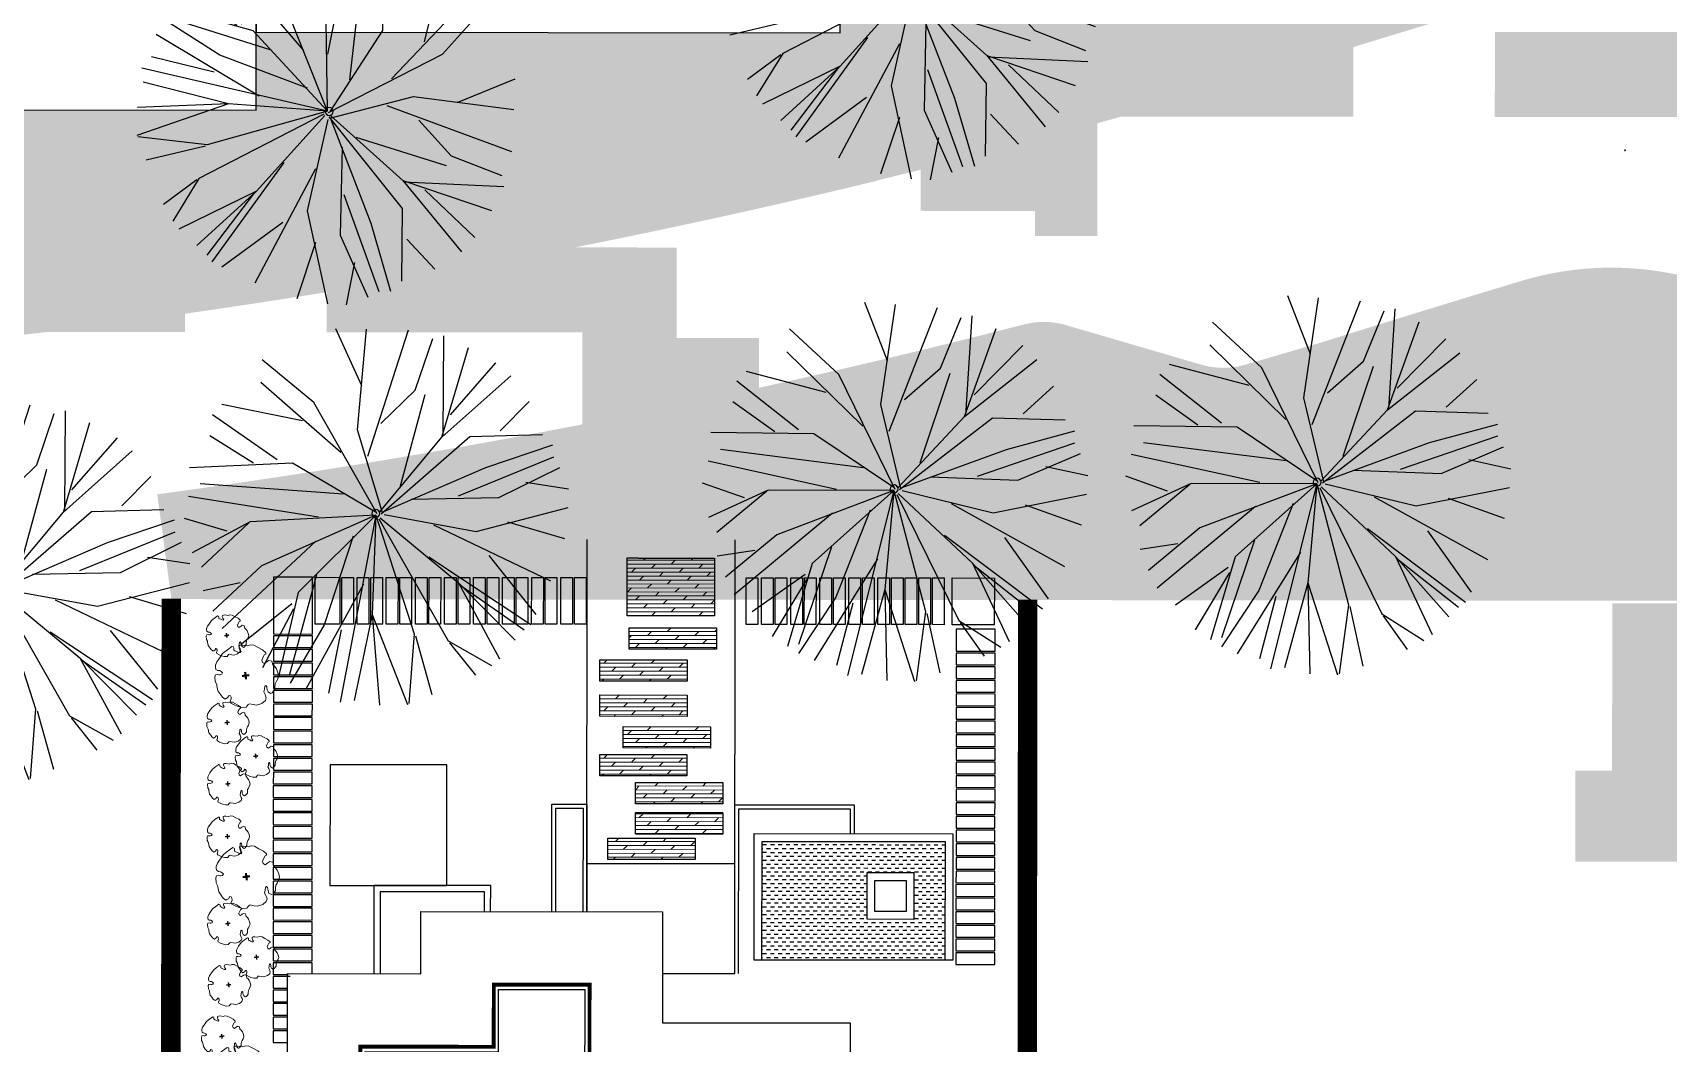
# Model space of a CAD drawing. Header units: millimetres. Extents: x -1030105 to 906887, y -616134 to 1220667.
# Drawn here: x -784214 to -742200, y -441791 to -415820 of the extents above; entities that cross this region are included whole.
import ezdxf

# ---------------------------------------------------------------- set-up
doc = ezdxf.new("R2010")
doc.units = ezdxf.units.MM
doc.header["$MEASUREMENT"] = 0
doc.linetypes.add('240930  KHU B- TMB gời inno$0$HIDDEN_FEATURES', pattern=[0.16, 0.12, -0.04])
doc.linetypes.add('HIDDEN', pattern=[9.524999999999999, 6.35, -3.175])
doc.layers.add('+ toa do mong', color=7, linetype='Continuous', true_color=0xfa1a05)
for name, color, linetype, lineweight in [('240930  KHU B- TMB gời inno$0$A-WALL', 1, 'Continuous', 30), ('240930  KHU B- TMB gời inno$0$GFA', 6, 'Continuous', 0), ('GFA', 6, 'Continuous', 0), ('QH_HTKT_GT_Longduong', 7, 'Continuous', 35), ('QH_KTCQ_Caycanhquan', 97, 'Continuous', 18)]:
    doc.layers.add(name, color=color, linetype=linetype, lineweight=lineweight)
for name, color, linetype in [('240930  KHU B- TMB gời inno$0$DA-WALL-LOW', 1, 'Continuous'), ('240930  KHU B- TMB gời inno$0$TMB-KHU B-XREF$0$Xref-LBC-Plot$0$DA-SITE-CNTR1', 8, 'Continuous'), ('240930  KHU B- TMB gời inno$0$XREF_LBC_ZONE B_BEACH VILLA 22 11 11$0$DA-FLOR-PATT', 251, 'Continuous'), ('DA-LANS-TREE', 7, 'Continuous'), ('DA-WALL-LOW', 1, 'Continuous'), ('Dat cong trinh cac loai', 6, 'Continuous'), ('KTCQ CẢNH QUAN', 192, 'Continuous'), ('N-cay lon', 192, 'Continuous'), ('ranh dat', 7, 'Continuous'), ('TMB-KHU B-XREF$0$Xref-LBC-Plot$0$DA-SITE-CNTR1', 8, 'Continuous'), ('XREF_LBC_ZONE B_BEACH VILLA 22 11 11$0$DA-FLOR-PATT', 251, 'Continuous')]:
    doc.layers.add(name, color=color, linetype=linetype)
pattern_1 = [(180, (-258403.9892735296, -65107.98810847144), (3.724945583697057e-17, -0.1158165885060469), []), (225.0000000000001, (-258403.9892735296, -65107.98810847144), (0.2316331766234062, -0.231633176623406), [0.1637893902130355, -0.3275787804260709])]
pattern_2 = [(359.9394938158123, (-1186721561.658635, -431575606.1119671), (0.8448255484879041, 799.9995539184962), []), (89.9394938158124, (-1186721561.658635, -431575606.1119671), (-399.1549514107602, 800.42196669274), [800.0000000000002, -800.0000000000002])]

# ---------------------------------------------------------------- blocks, each defined once
blk = doc.blocks.new('240930  KHU B- TMB gời inno$0$River Semi Roof plan')
at = {"layer": 'GFA', "true_color": 0x8c7854}
h = blk.add_hatch(dxfattribs=at)
h.set_pattern_fill('DOLMIT', color=35, scale=0.4632663540241868, angle=180)
h.set_pattern_definition([(180, (-298548.0829749774, -27398.88642619204), (3.72494558369705e-17, -0.1158165885060467), []), (225.0000000000001, (-298548.0829749774, -27398.88642619204), (0.2316331766234057, -0.2316331766234055), [0.1637893902130351, -0.3275787804260702])])
edge = h.paths.add_edge_path()
edge.add_line((11140.01659839404, -15026.58523369872), (11140.01622314871, -21596.48703951246))
edge.add_line((11140.01622315113, -21596.48703951237), (14212.43875728888, -21596.48443492525))
edge.add_line((14212.43875728909, -21596.48443492536), (14212.43976426888, -23196.73011857584))
edge.add_line((14212.43976426859, -23196.73011857584), (13569.27137817192, -23196.72924651307))
edge.add_line((13569.27137816873, -23196.72924651309), (13569.27137816873, -26132.59862993162))
edge.add_line((13569.27137816873, -26132.59862993155), (11276.56628487019, -26132.59862993155))
edge.add_line((11276.56628487063, -26132.59862993155), (11276.56628487063, -24016.04163258319))
edge.add_line((11276.56628487063, -24016.04163258323), (8955.182916996175, -24016.04161172589))
edge.add_line((8955.182916998769, -24016.0416117258), (8955.182291444173, -15026.58515572585))
edge.add_line((8955.182291444296, -15026.58515572584), (11140.01627673796, -15026.58519136095))
blk = doc.blocks.new('240930  KHU B- TMB gời inno$0$xdfdfedf')
at = {"layer": 'GFA', "true_color": 0x8c7854}
h = blk.add_hatch(dxfattribs=at)
h.set_pattern_fill('DOLMIT', color=35, scale=0.4632663540241877, angle=180)
h.set_pattern_definition(pattern_1)
edge = h.paths.add_edge_path()
edge.add_line((51284.11029984243, -52735.68691597809), (51284.10992459711, -59305.58872179184))
edge.add_line((51284.10992459953, -59305.58872179175), (54356.53245873728, -59305.58611720464))
edge.add_line((54356.53245873749, -59305.58611720474), (54356.53346571728, -60905.83180085523))
edge.add_line((54356.53346571699, -60905.83180085523), (53713.36507962032, -60905.83092879246))
edge.add_line((53713.36507961713, -60905.83092879248), (53713.36507961713, -63841.70031221102))
edge.add_line((53713.36507961713, -63841.70031221095), (51420.65998631859, -63841.70031221095))
edge.add_line((51420.65998631902, -63841.70031221095), (51420.65998631902, -61725.14331486258))
edge.add_line((51420.65998631902, -61725.14331486262), (49099.27661844456, -61725.14329400528))
edge.add_line((49099.27661844715, -61725.14329400519), (49099.27599289256, -52735.68683800522))
edge.add_line((49099.27599289268, -52735.6868380052), (51284.10997818635, -52735.68687364032))
blk = doc.blocks.new('*U1391')
at = {"ltscale": 0.2}
blk.add_wipeout([(548.7512731278298, 2241.8619489666953), (548.7512731278296, -2.2737367544323206e-13), (0, -2.2737367544323206e-13), (4.547473508864641e-13, 2241.8619489666958)], dxfattribs=at)
at = {"color": 0, "linetype": 'ByBlock', "ltscale": 0.2}
blk.add_lwpolyline([(3.490328393291873e-13, 2241.861948966695), (0, 0), (548.751273127829, -2.274e-13), (548.7512731278296, 2241.861948966695)], close=True, dxfattribs=at)
blk = doc.blocks.new('*U1348')
at = {"ltscale": 0.2}
blk.add_wipeout([(1483.0000000000045, 2241.8619489664625), (1483.0000000000043, -2.2737367544323206e-13), (0, -2.2737367544323206e-13), (4.547473508864641e-13, 2241.8619489664625)], dxfattribs=at)
at = {"linetype": '240930  KHU B- TMB gời inno$0$HIDDEN_FEATURES', "ltscale": 20}
blk.add_lwpolyline([(4.248328393291447e-13, 2241.861948966462), (0, 0), (1483.000000000004, -2.274e-13), (1483.000000000004, 2241.861948966462)], close=True, dxfattribs=at)
blk = doc.blocks.new('Xref Khu Spa-Wellness - TBM$0$TREE_T')
at = {"const_width": 100}
for points in [[(-123.743686707654, 123.7436867076467), (123.7436867076394, -123.7436867076467)], [(123.7436867076394, 123.7436867076467), (-123.7436867076394, -123.7436867076467)]]:
    blk.add_lwpolyline(points, dxfattribs=at)
blk = doc.blocks.new('Xref Khu Spa-Wellness - TBM$0$TREE_5')
at = {"layer": 'QH_KTCQ_Caycanhquan', "color": 114, "true_color": 0x139b48}
blk.add_lwpolyline([(-935.8052043020725, 1163.729876997881), (-781.0664177108556, 1298.991161259357), (-577.9716866482049, 1385.944714451209), (-423.232900056988, 1424.590717911255), (-249.1519124628976, 1453.575356581714), (-181.4534723367542, 1414.929171710275), (-142.7687756838277, 1289.329614988528), (-84.74187805317342, 1221.698972928803), (-17.04343790188432, 1192.71433425881), (40.98345973622054, 1221.698972928803), (31.31221188511699, 1347.298710919917), (60.32595539093018, 1424.590717911255), (79.6681563751772, 1472.898267642129), (244.0781907904893, 1472.898267642129), (369.8035285742953, 1434.252264111768), (592.2404606333002, 1376.283168251161), (775.9926960328594, 1212.037426657975), (824.3486405229196, 1163.729876997881), (959.7452261233702, 1105.760781065095), (1114.484012714587, 931.8534933435731), (1143.497461522929, 844.8999401517212), (1075.79931606818, 767.6077518211678), (1017.772123759612, 748.2848406890407), (979.0874271076173, 709.638655890245), (930.7317773010582, 642.0081950975582), (940.40273046121, 564.7160067670047), (1017.772123759612, 555.0544605664909), (1114.484012714587, 564.7160067670047), (1191.85340601299, 622.6851026983932), (1288.56500029657, 632.3466488970444), (1365.934688259847, 564.7160067670047), (1423.96158589609, 487.4238184364513), (1472.317530387081, 323.178076912649), (1481.988778204657, 168.5938815902919), (1501.330979188904, -159.8976014545187), (1433.632833734155, -440.0815348392352), (1356.263440435752, -691.2808295534924), (1288.56500029657, -720.2654682239518), (1240.209350477904, -681.6192833529785), (1182.182158169337, -613.9888225602917), (1124.155260538682, -623.6501874942333), (1037.114619421773, -642.9732798933983), (930.7317773010582, -662.296372293029), (872.7045849869028, -700.9423758247867), (863.0333371693268, -768.5730178840458), (969.4164739474654, -797.5574752166867), (1056.45682040602, -855.5265711485408), (1104.812764876522, -923.1572132077999), (1066.128068224527, -990.7878553378396), (988.7586749317124, -1068.079862329178), (785.6639438699931, -1174.356507992838), (717.9657984022051, -1290.294699784368), (572.8982596490532, -1377.248434313573), (340.7897850750014, -1415.894437845796), (108.6816051844507, -1454.540441305377), (-94.41312587726861, -1444.87889510626), (-133.0978225171566, -1386.909799175337), (-94.41312587726861, -1319.279338454828), (-123.5076104430482, -1166.998870359268), (-158.3361843349412, -1051.01933326479), (-245.4077663654462, -987.2307148086838), (-361.5031108781695, -998.8285959679633), (-401.6181620880961, -1151.07587907603), (-438.5748819764704, -1243.375660780352), (-567.9238436007872, -1307.985380935017), (-703.6970244115219, -1193.679600392003), (-829.4223621934652, -1184.018054192886), (-964.8186531243846, -1145.372050659731), (-1129.228687539697, -1048.756951268762), (-1264.625273158774, -942.4803056772798), (-1312.981217630208, -778.2345641553402), (-1332.323418614455, -652.6348260920495), (-1351.665914275683, -546.3581805010326), (-1429.035307568498, -420.7584424400702), (-1496.733453042805, -333.8048892477527), (-1496.733453042805, -130.9129628543742), (-1458.048756396398, -53.62095586303622), (-1322.652170789428, -43.95940966391936), (-1225.940576513298, -92.26695939479396), (-1158.242431038991, -159.8976014545187), (-1109.886486547999, -208.2051511849277), (-1042.18834109325, -217.8666973854415), (-1022.845845431089, -169.5591477253474), (-1100.215238723904, -43.95940966391936), (-1158.242431038991, 81.64032840030268), (-1274.29652097635, 139.609424259048), (-1341.994666451588, 178.2554277908057), (-1419.364059749991, 226.5629775212146), (-1467.720004214905, 352.1627155123278), (-1419.364059749991, 564.7160067670047), (-1264.625273158774, 786.9308442207985), (-1129.228687539697, 864.2228512139991), (-964.8186531243846, 951.1765857427381), (-935.8052043020725, 999.4841354736127), (-935.8052043020725, 1086.437688665465)], close=True, dxfattribs=at)
blk.add_blockref('Xref Khu Spa-Wellness - TBM$0$TREE_T', (0, 0), dxfattribs=at)
blk = doc.blocks.new('240930  KHU B- TMB gời inno$0$sdwsedwe')
at = {"layer": 'GFA', "true_color": 0x8c7854}
h = blk.add_hatch(dxfattribs=at)
h.set_pattern_fill('DOLMIT', color=35, scale=0.4632663540241877, angle=180)
h.set_pattern_definition(pattern_1)
edge = h.paths.add_edge_path()
edge.add_line((44679.27568386635, -221718.7026096657), (54301.83516302945, -221718.7031592661))
edge.add_line((54301.83516302938, -221718.7031592615), (54301.83134823957, -217218.7015681114))
edge.add_line((54301.83134823968, -217218.7015681118), (56645.61969201289, -217218.7000932461))
edge.add_line((56645.6196920129, -217218.7000932433), (56645.61841475242, -218160.7120491687))
edge.add_line((56645.61841475219, -218160.7120491751), (60945.61841475214, -218160.7120491751))
edge.add_line((60945.61841475219, -218160.7120491751), (60945.61841475219, -221518.7060923924))
edge.add_line((60945.61841475219, -221518.7060923912), (57845.61841475205, -221518.7060923912))
edge.add_line((57845.61841475242, -221518.7060923912), (57845.61838420385, -224918.7035644303))
edge.add_line((57845.61838420364, -224918.7035644278), (44679.27556966407, -224918.7044806418))
edge.add_line((44679.27556966408, -224918.7044806406), (44679.2756218568, -221718.7030807747))
at = {"layer": 'XREF_LBC_ZONE B_BEACH VILLA 22 11 11$0$DA-FLOR-PATT'}
h = blk.add_hatch(dxfattribs=at)
h.set_pattern_fill('DASH', color=153, scale=800, angle=90)
h.set_pattern_definition([(90, (0, 0), (-100, 100), [100, -100])])
h.paths.add_polyline_path([(54802.9254358671, -196327.3117387886), (51752.93679257593, -196327.3117388221), (51752.93679257657, -201027.3140034009), (54802.92529664893, -201027.3140033997)])
h.paths.add_polyline_path([(54002.92557219981, -199027.3140033998), (54002.92557219981, -200227.3140033998), (52802.92557219981, -200227.3140033998), (52802.92557219981, -199027.3140033998)], flags=16)
h.paths.add_polyline_path([(53802.92557219981, -199227.3140033998), (53802.92557219981, -200027.3140033998), (53002.92557219981, -200027.3140033998), (53002.92557219981, -199227.3140033998)], flags=0)
at = {"layer": '+ toa do mong', "linetype": 'HIDDEN', "ltscale": 100, "const_width": 99.99999999999999, "elevation": 1.560351149046479e-09}
blk.add_lwpolyline([(17340.43684493064, -184940.1796333034), (42745.43684492932, -184940.1796333034), (42745.43684492927, -186015.1796333041), (49515.43684492917, -186015.1796333044), (49515.43684492931, -189440.1796334047), (51115.43684492927, -189440.1796334047), (51115.43684492927, -191900.1796333276), (48265.43684492908, -191900.1796333289), (48265.43684492778, -196335.1796334374), (48640.43684492826, -196335.1796334373), (48640.43684491592, -201240.1796334406), (34935.43684490817, -201240.1796334061), (34935.43684492339, -191345.1796334064), (17340.43684493065, -191345.1796333793)], close=True, dxfattribs=at)
at = {"elevation": 1.909326604815792e-09}
blk.add_lwpolyline([(37785.4368449295, -184140.1796333033), (51390.43684492994, -184140.1796333033), (51390.43684492998, -187565.179633404), (52990.43684492996, -187565.179633404), (52990.43684492996, -193775.1796333283), (50140.43684493066, -193775.1796333283), (50140.43684493275, -198595.1796334259), (37785.43684492997, -198595.1796334258)], close=True, dxfattribs=at)
at = {"color": 252, "elevation": 1.909326604815792e-09}
blk.add_lwpolyline([(39785.43684492957, -186140.1796333033), (49390.43684492997, -186140.1796333033), (49390.43684493, -189565.179633404), (50990.43684492996, -189565.179633404), (50990.43684492996, -191775.1796333283), (48140.4368449298, -191775.1796333283), (48140.43684493189, -196595.1796334259), (39785.4368449299, -196595.1796334258)], close=True, dxfattribs=at)
at = {"layer": '240930  KHU B- TMB gời inno$0$XREF_LBC_ZONE B_BEACH VILLA 22 11 11$0$DA-FLOR-PATT'}
for p, q in [((53002.93684492977, -191827.1778602981, 1.904772681453835e-09), (62552.94948899542, -191827.1778602981, 3.302971534727082e-09)), ((51522.93025360981, -195627.2284112323, 7.039760760303532e-09), (62552.94948899539, -195627.2284112323, 8.654644511905814e-09))]:
    blk.add_line(p, q, dxfattribs=at)
for points, elevation in [([(49919.38876606332, -184126.6796333081), (49919.38876606332, -183771.320934221), (49619.38876606332, -183771.320934221), (49619.38876606332, -184126.6796333081)], 1.6880877831248e-09), ([(50269.38876606344, -184126.6796333081), (50269.38876606344, -183771.320934221), (49969.38876606344, -183771.320934221), (49969.38876606344, -184126.6796333081)], 1.6880877831248e-09), ([(50619.38876606355, -184126.6796333081), (50619.38876606355, -183771.320934221), (50319.38876606355, -183771.320934221), (50319.38876606355, -184126.6796333081)], 1.6880877831248e-09), ([(50969.38876606367, -184126.6796333081), (50969.38876606367, -183771.320934221), (50669.38876606367, -183771.320934221), (50669.38876606367, -184126.6796333081)], 1.6880877831248e-09), ([(51319.38876606378, -184210.2276599045), (51319.38876606378, -183771.320934221), (51019.38876606378, -183771.320934221), (51019.38876606378, -184126.6796333081)], 1.6880877831248e-09), ([(51402.9367926601, -184771.320934221), (51669.3887660639, -184771.320934221), (51669.3887660639, -183771.320934221), (51369.3887660639, -183771.320934221), (51369.3887660639, -184160.2276599043)], 1.6880877831248e-09), ([(53002.93684492977, -189357.1776697399), (53659.38081749127, -189357.1776697399), (53659.38081749127, -186357.1776700699), (51402.9367926601, -186357.1776700699)], 1.6880877831248e-09), ([(53002.93684492977, -189197.1776697399), (53499.38081749127, -189197.1776697399), (53499.38081749127, -186517.1776700699), (51402.9367926601, -186517.1776700699)], 1.6880877831248e-09), ([(53002.93684492977, -190927.3171335397), (55752.88158764446, -190927.3171335397), (55752.88158764446, -191827.3166762148), (53002.93684492977, -191827.3166762148)], -1.6880877831248e-09), ([(53002.93684492977, -191027.3171335397), (55652.88158764446, -191027.3171335397), (55652.88158764446, -191727.3166762148), (53002.93684492977, -191727.3166762148)], -1.6880877831248e-09), ([(51402.9367926601, -195627.3672271128), (55741.65642013337, -195627.3672272296), (55741.65642013337, -198691.3121960835), (55002.92535016994, -198691.3121960835)], 1.6880877831248e-09), ([(51402.9367926601, -195727.3672271115), (55641.65642013337, -195727.3672272296), (55641.65642013337, -198591.3121960835), (55002.92535016994, -198591.3121960835)], 1.6880877831248e-09)]:
    blk.add_lwpolyline(points, dxfattribs=dict(at, elevation=elevation))
for points, elevation in [([(52019.38876606402, -183771.320934221), (51719.38876606402, -183771.320934221), (51719.38876606402, -184771.320934221), (52019.38876606402, -184771.320934221)], 1.6880877831248e-09), ([(52369.38876606413, -183771.320934221), (52069.38876606413, -183771.320934221), (52069.38876606413, -184771.320934221), (52369.38876606413, -184771.320934221)], 1.6880877831248e-09), ([(52719.38876606425, -183771.320934221), (52419.38876606425, -183771.320934221), (52419.38876606425, -184771.320934221), (52719.38876606425, -184771.320934221)], 1.6880877831248e-09), ([(53069.38876606437, -183771.320934221), (52769.38876606437, -183771.320934221), (52769.38876606437, -184771.320934221), (53069.38876606437, -184771.320934221)], 1.6880877831248e-09), ([(53419.38876606448, -183771.320934221), (53119.38876606448, -183771.320934221), (53119.38876606448, -184771.320934221), (53419.38876606448, -184771.320934221)], 1.6880877831248e-09), ([(53769.3887660646, -183771.320934221), (53469.3887660646, -183771.320934221), (53469.3887660646, -184771.320934221), (53769.3887660646, -184771.320934221)], 1.6880877831248e-09), ([(54119.38876606472, -183771.320934221), (53819.38876606472, -183771.320934221), (53819.38876606472, -184771.320934221), (54119.38876606472, -184771.320934221)], 1.6880877831248e-09), ([(54469.38876606483, -183771.320934221), (54169.38876606483, -183771.320934221), (54169.38876606483, -184771.320934221), (54469.38876606483, -184771.320934221)], 1.6880877831248e-09), ([(54819.38876606495, -183771.320934221), (54519.38876606495, -183771.320934221), (54519.38876606495, -184771.320934221), (54819.38876606495, -184771.320934221)], 1.6880877831248e-09), ([(55169.38876606507, -183771.320934221), (54869.38876606507, -183771.320934221), (54869.38876606507, -184771.320934221), (55169.38876606507, -184771.320934221)], 1.6880877831248e-09), ([(55519.38876606518, -183771.320934221), (55219.38876606518, -183771.320934221), (55219.38876606518, -184771.320934221), (55519.38876606518, -184771.320934221)], 1.6880877831248e-09), ([(55869.3887660653, -183771.320934221), (55569.3887660653, -183771.320934221), (55569.3887660653, -184771.320934221), (55869.3887660653, -184771.320934221)], 1.6880877831248e-09), ([(56219.38876606541, -183771.320934221), (55919.38876606541, -183771.320934221), (55919.38876606541, -184771.320934221), (56219.38876606541, -184771.320934221)], 1.6880877831248e-09), ([(56569.38876606553, -183771.320934221), (56269.38876606553, -183771.320934221), (56269.38876606553, -184771.320934221), (56569.38876606553, -184771.320934221)], 1.6880877831248e-09), ([(56919.38876606565, -183771.320934221), (56619.38876606565, -183771.320934221), (56619.38876606565, -184771.320934221), (56919.38876606565, -184771.320934221)], 1.6880877831248e-09), ([(57269.38876606576, -183771.320934221), (56969.38876606576, -183771.320934221), (56969.38876606576, -184771.320934221), (57269.38876606576, -184771.320934221)], 1.6880877831248e-09), ([(57619.38876606588, -183771.320934221), (57319.38876606588, -183771.320934221), (57319.38876606588, -184771.320934221), (57619.38876606588, -184771.320934221)], 1.6880877831248e-09), ([(57969.388766066, -183771.320934221), (57669.388766066, -183771.320934221), (57669.388766066, -184771.320934221), (57969.388766066, -184771.320934221)], 1.6880877831248e-09), ([(58319.38876606611, -183771.320934221), (58019.38876606611, -183771.320934221), (58019.38876606611, -184771.320934221), (58319.38876606611, -184771.320934221)], 1.6880877831248e-09), ([(58669.38876606623, -183771.320934221), (58369.38876606623, -183771.320934221), (58369.38876606623, -184771.320934221), (58669.38876606623, -184771.320934221)], 1.6880877831248e-09), ([(59019.38876606635, -183771.320934221), (58719.38876606635, -183771.320934221), (58719.38876606635, -184771.320934221), (59019.38876606635, -184771.320934221)], 1.6880877831248e-09), ([(59369.38876606646, -183771.320934221), (59069.38876606646, -183771.320934221), (59069.38876606646, -184771.320934221), (59369.38876606646, -184771.320934221)], 1.6880877831248e-09), ([(59719.38876606658, -183771.320934221), (59419.38876606658, -183771.320934221), (59419.38876606658, -184771.320934221), (59719.38876606658, -184771.320934221)], 1.6880877831248e-09), ([(60069.3887660667, -183771.320934221), (59769.3887660667, -183771.320934221), (59769.3887660667, -184771.320934221), (60069.3887660667, -184771.320934221)], 1.6880877831248e-09), ([(61576.4395036741, -183771.320934221), (60119.38876606681, -183771.320934221), (60119.38876606681, -184771.320934221), (61576.4395036741, -184771.320934221)], 1.6880877831248e-09), ([(61576.4395036744, -185474.8095901043), (60376.43950367445, -185474.8095901043), (60376.43950367445, -184844.3121960835), (61576.43950367434, -184844.3121960835)], 1.6880877831248e-09), ([(53659.38081749127, -188227.3121957273), (56759.36794711178, -188227.3121957273), (56759.36794711178, -185227.3121960573), (53659.38081749127, -185227.3121960573)], 1.6880877831248e-09), ([(61576.43950367451, -185824.8095901046), (60376.43950367457, -185824.8095901046), (60376.43950367457, -185524.8095901046), (61576.43950367445, -185524.8095901046)], 1.6880877831248e-09), ([(61576.4395036744, -186221.6150662115), (60376.43950367445, -186221.6150662115), (60376.43950367445, -185921.6150662115), (61576.43950367434, -185921.6150662115)], 1.6880877831248e-09), ([(61576.43950367451, -186571.6150662117), (60376.43950367457, -186571.6150662117), (60376.43950367457, -186271.6150662117), (61576.43950367445, -186271.6150662117)], 1.6880877831248e-09), ([(61576.4395036744, -186968.4205423187), (60376.43950367445, -186968.4205423187), (60376.43950367445, -186668.4205423187), (61576.43950367434, -186668.4205423187)], 1.6880877831248e-09), ([(61576.43950367451, -187318.4205423189), (60376.43950367457, -187318.4205423189), (60376.43950367457, -187018.4205423189), (61576.43950367445, -187018.4205423189)], 1.6880877831248e-09), ([(61576.4395036744, -187715.2260184258), (60376.43950367445, -187715.2260184258), (60376.43950367445, -187415.2260184258), (61576.43950367434, -187415.2260184258)], 1.6880877831248e-09), ([(61576.43950367451, -188065.2260184261), (60376.43950367457, -188065.2260184261), (60376.43950367457, -187765.2260184261), (61576.43950367445, -187765.2260184261)], 1.6880877831248e-09), ([(61576.4395036744, -188462.031494533), (60376.43950367445, -188462.031494533), (60376.43950367445, -188162.031494533), (61576.43950367434, -188162.031494533)], 1.6880877831248e-09), ([(61576.43950367451, -188812.0314945332), (60376.43950367457, -188812.0314945332), (60376.43950367457, -188512.0314945332), (61576.43950367445, -188512.0314945332)], 1.6880877831248e-09), ([(61576.4395036744, -189208.8369706402), (60376.43950367445, -189208.8369706402), (60376.43950367445, -188908.8369706402), (61576.43950367434, -188908.8369706402)], 1.6880877831248e-09), ([(61576.43950367451, -189558.8369706404), (60376.43950367457, -189558.8369706404), (60376.43950367457, -189258.8369706404), (61576.43950367445, -189258.8369706404)], 1.6880877831248e-09), ([(61576.4395036744, -189955.6424467473), (60376.43950367445, -189955.6424467473), (60376.43950367445, -189655.6424467473), (61576.43950367434, -189655.6424467473)], 1.6880877831248e-09), ([(61576.43950367451, -190305.6424467476), (60376.43950367457, -190305.6424467476), (60376.43950367457, -190005.6424467476), (61576.43950367445, -190005.6424467476)], 1.6880877831248e-09), ([(61576.4395036744, -190702.4479228545), (60376.43950367445, -190702.4479228545), (60376.43950367445, -190402.4479228545), (61576.43950367434, -190402.4479228545)], 1.6880877831248e-09), ([(61576.43950367451, -191052.4479228547), (60376.43950367457, -191052.4479228547), (60376.43950367457, -190752.4479228547), (61576.43950367445, -190752.4479228547)], 1.6880877831248e-09), ([(61576.4395036744, -191449.2533989617), (60376.43950367445, -191449.2533989617), (60376.43950367445, -191149.2533989617), (61576.43950367434, -191149.2533989617)], 1.6880877831248e-09), ([(61576.43950367451, -191799.2533989619), (60376.43950367457, -191799.2533989619), (60376.43950367457, -191499.2533989619), (61576.43950367445, -191499.2533989619)], 1.6880877831248e-09), ([(54989.45539522998, -193077.0613089146), (54989.45539522998, -195318.9232578815), (55538.20666835771, -195318.9232576555), (55538.20666835771, -193077.0613086885)], 4.108705877303287e-10), ([(51752.93679257593, -196127.3117388233), (55002.92544112058, -196127.3117387863), (55002.92529139546, -201227.3140033997), (51752.93679257663, -201227.3140033997)], 4.502666374669214e-09), ([(61576.43950367451, -196212.719348366), (60376.43950367457, -196212.719348366), (60376.43950367457, -195912.719348366), (61576.43950367445, -195912.719348366)], 1.6880877831248e-09), ([(51752.93679257593, -196327.3117388221), (54802.9254358671, -196327.3117387886), (54802.92529664893, -201027.3140033997), (51752.93679257657, -201027.3140034009)], 4.502666374669214e-09), ([(61576.4395036744, -196609.5248244729), (60376.43950367445, -196609.5248244729), (60376.43950367445, -196309.5248244729), (61576.43950367434, -196309.5248244729)], 1.6880877831248e-09), ([(61576.43950367451, -196959.5248244731), (60376.43950367457, -196959.5248244731), (60376.43950367457, -196659.5248244731), (61576.43950367445, -196659.5248244731)], 1.6880877831248e-09), ([(61576.4395036744, -197356.3303005801), (60376.43950367445, -197356.3303005801), (60376.43950367445, -197056.3303005801), (61576.43950367434, -197056.3303005801)], 1.6880877831248e-09), ([(61576.43950367451, -197706.3303005803), (60376.43950367457, -197706.3303005803), (60376.43950367457, -197406.3303005803), (61576.43950367445, -197406.3303005803)], 1.6880877831248e-09), ([(61576.4395036744, -198103.1357766872), (60376.43950367445, -198103.1357766872), (60376.43950367445, -197803.1357766872), (61576.43950367434, -197803.1357766872)], 1.6880877831248e-09), ([(61576.43950367451, -198453.1357766875), (60376.43950367457, -198453.1357766875), (60376.43950367457, -198153.1357766875), (61576.43950367445, -198153.1357766875)], 1.6880877831248e-09), ([(61576.4395036744, -198849.9412527944), (60376.43950367445, -198849.9412527944), (60376.43950367445, -198549.9412527944), (61576.43950367434, -198549.9412527944)], 1.6880877831248e-09), ([(52802.92557219981, -199027.3140033998), (54002.92557219981, -199027.3140033998), (54002.92557219981, -200227.3140033998), (52802.92557219981, -200227.3140033998)], 4.502666374669214e-09), ([(61576.43950367451, -199199.9412527946), (60376.43950367457, -199199.9412527946), (60376.43950367457, -198899.9412527946), (61576.43950367445, -198899.9412527946)], 1.6880877831248e-09), ([(53002.92557219981, -199227.3140033998), (53802.92557219981, -199227.3140033998), (53802.92557219981, -200027.3140033998), (53002.92557219981, -200027.3140033998)], 4.502666374669214e-09), ([(61576.4395036744, -199596.7467289016), (60376.43950367445, -199596.7467289016), (60376.43950367445, -199296.7467289016), (61576.43950367434, -199296.7467289016)], 1.6880877831248e-09), ([(61576.43950367451, -199946.7467289018), (60376.43950367457, -199946.7467289018), (60376.43950367457, -199646.7467289018), (61576.43950367445, -199646.7467289018)], 1.6880877831248e-09), ([(61576.4395036744, -200296.746728902), (60376.43950367445, -200296.746728902), (60376.43950367445, -199996.746728902), (61576.43950367434, -199996.746728902)], 1.6880877831248e-09), ([(61576.43950367451, -200646.7467289023), (60376.43950367457, -200646.7467289023), (60376.43950367457, -200346.7467289023), (61576.43950367445, -200346.7467289023)], 1.6880877831248e-09), ([(61576.43950367416, -200996.7467289025), (60376.43950367422, -200996.7467289025), (60376.43950367422, -200696.7467289025), (61576.4395036741, -200696.7467289025)], 1.6880877831248e-09), ([(61576.43950367445, -202286.8954269819), (60376.43950367451, -202286.8954269819), (60376.43950367451, -201205.4802257589), (61576.4395036744, -201205.4802257589)], 1.6880877831248e-09), ([(51945.70953936403, -201309.9193319611), (51645.70953936403, -201309.9193319611), (51645.70953936403, -202309.9193319611), (51945.70953936403, -202309.9193319611)], 2.330540392751517e-09), ([(52295.70953936415, -201309.9193319611), (51995.70953936415, -201309.9193319611), (51995.70953936415, -202309.9193319611), (52295.70953936415, -202309.9193319611)], 2.330540392751517e-09), ([(52645.70953936427, -201309.9193319611), (52345.70953936427, -201309.9193319611), (52345.70953936427, -202309.9193319611), (52645.70953936427, -202309.9193319611)], 2.330540392751517e-09), ([(52995.70953936438, -201309.9193319611), (52695.70953936438, -201309.9193319611), (52695.70953936438, -202309.9193319611), (52995.70953936438, -202309.9193319611)], 2.330540392751517e-09), ([(53345.7095393645, -201309.9193319611), (53045.7095393645, -201309.9193319611), (53045.7095393645, -202309.9193319611), (53345.7095393645, -202309.9193319611)], 2.330540392751517e-09), ([(53695.70953936462, -201309.9193319611), (53395.70953936462, -201309.9193319611), (53395.70953936462, -202309.9193319611), (53695.70953936462, -202309.9193319611)], 2.330540392751517e-09), ([(54045.70953936473, -201309.9193319611), (53745.70953936473, -201309.9193319611), (53745.70953936473, -202309.9193319611), (54045.70953936473, -202309.9193319611)], 2.330540392751517e-09), ([(54395.70953936485, -201309.9193319611), (54095.70953936485, -201309.9193319611), (54095.70953936485, -202309.9193319611), (54395.70953936485, -202309.9193319611)], 2.330540392751517e-09), ([(54745.70953936497, -201309.9193319611), (54445.70953936497, -201309.9193319611), (54445.70953936497, -202309.9193319611), (54745.70953936497, -202309.9193319611)], 2.330540392751517e-09), ([(55095.70953936508, -201309.9193319611), (54795.70953936508, -201309.9193319611), (54795.70953936508, -202309.9193319611), (55095.70953936508, -202309.9193319611)], 2.330540392751517e-09), ([(55445.7095393652, -201309.9193319611), (55145.7095393652, -201309.9193319611), (55145.7095393652, -202309.9193319611), (55445.7095393652, -202309.9193319611)], 2.330540392751517e-09), ([(55795.70953936531, -201309.9193319611), (55495.70953936531, -201309.9193319611), (55495.70953936531, -202309.9193319611), (55795.70953936531, -202309.9193319611)], 2.330540392751517e-09), ([(56145.70953936543, -201309.9193319611), (55845.70953936543, -201309.9193319611), (55845.70953936543, -202309.9193319611), (56145.70953936543, -202309.9193319611)], 2.330540392751517e-09), ([(56495.70953936555, -201309.9193319611), (56195.70953936555, -201309.9193319611), (56195.70953936555, -202309.9193319611), (56495.70953936555, -202309.9193319611)], 2.330540392751517e-09), ([(56845.70953936566, -201309.9193319611), (56545.70953936566, -201309.9193319611), (56545.70953936566, -202309.9193319611), (56845.70953936566, -202309.9193319611)], 2.330540392751517e-09), ([(57195.70953936578, -201309.9193319611), (56895.70953936578, -201309.9193319611), (56895.70953936578, -202309.9193319611), (57195.70953936578, -202309.9193319611)], 2.330540392751517e-09), ([(57545.7095393659, -201309.9193319611), (57245.7095393659, -201309.9193319611), (57245.7095393659, -202309.9193319611), (57545.7095393659, -202309.9193319611)], 2.330540392751517e-09), ([(57895.70953936601, -201309.9193319611), (57595.70953936601, -201309.9193319611), (57595.70953936601, -202309.9193319611), (57895.70953936601, -202309.9193319611)], 2.330540392751517e-09), ([(58245.70953936613, -201309.9193319611), (57945.70953936613, -201309.9193319611), (57945.70953936613, -202309.9193319611), (58245.70953936613, -202309.9193319611)], 2.330540392751517e-09), ([(58595.70953936625, -201309.9193319611), (58295.70953936625, -201309.9193319611), (58295.70953936625, -202309.9193319611), (58595.70953936625, -202309.9193319611)], 2.330540392751517e-09), ([(58945.70953936636, -201309.9193319611), (58645.70953936636, -201309.9193319611), (58645.70953936636, -202309.9193319611), (58945.70953936636, -202309.9193319611)], 2.330540392751517e-09), ([(59295.70953936648, -201309.9193319611), (58995.70953936648, -201309.9193319611), (58995.70953936648, -202309.9193319611), (59295.70953936648, -202309.9193319611)], 2.330540392751517e-09), ([(59645.70953936659, -201309.9193319611), (59345.70953936659, -201309.9193319611), (59345.70953936659, -202309.9193319611), (59645.70953936659, -202309.9193319611)], 2.330540392751517e-09), ([(60264.43950367434, -201309.9193319611), (59695.70953936671, -201309.9193319611), (59695.70953936671, -202309.9193319611), (60264.43950367434, -202309.9193319611)], 2.330540392751517e-09)]:
    blk.add_lwpolyline(points, close=True, dxfattribs=dict(at, elevation=elevation))
at = {"layer": '240930  KHU B- TMB gời inno$0$XREF_LBC_ZONE B_BEACH VILLA 22 11 11$0$DA-FLOR-PATT', "extrusion": (4.835190364746762e-08, -1.109446052831704e-15, -0.9999999999999989), "zscale": -1, "rotation": 180}
for name, p in [('*U1391', (-58011.53463885673, -192154.0613089359, 0.002738925437727669)), ('*U1391', (-58918.43950367432, -192154.061308936, 0.002782776014368748)), ('*U1391', (-59741.6882305466, -192911.1380510349, 0.00291515773825687)), ('*U1348', (-60598.43950367448, -192857.0000000015, 0.002930050122033))]:
    blk.add_blockref(name, p, dxfattribs=at)
at = {"layer": '240930  KHU B- TMB gời inno$0$XREF_LBC_ZONE B_BEACH VILLA 22 11 11$0$DA-FLOR-PATT', "extrusion": (4.835190364746762e-08, -1.109446052831706e-15, -0.9999999999999989), "zscale": -1, "rotation": 180}
blk.add_blockref('*U1391', (-55763.77066931978, -193077.0613089346, 0.002656774941583083), dxfattribs=at)
at = {"layer": 'QH_KTCQ_Caycanhquan', "color": 116}
for p, xscale, yscale, zscale, rotation in [((48743.69516132103, -182941.4927226146, -2.830727540303179), 0.5419740821941551, 0.5419740821941551, 0.5419740821941551, 52.26164490895473), ((49777.53706975332, -182454.4067565255, -2.830727540303179), 0.3613160547961033, 0.3613160547961033, 0.3613160547961033, 52.2616449089547), ((51099.66732830704, -182629.6662363761, -2.830727540303179), 0.3613160547961033, 0.3613160547961033, 0.3613160547961033, 52.2616449089547), ((52674.95197245256, -182608.6644206268, -2.830727540303179), 0.3613160547961033, 0.3613160547961033, 0.3613160547961033, 52.2616449089547), ((54914.97161251363, -182594.2061259362, -2.830727540303179), 0.3613160547961033, 0.3613160547961033, 0.3613160547961033, 52.2616449089547), ((56266.7599102017, -182604.3156535909, -2.830727540303179), 0.3613160547961033, 0.3613160547961033, 0.3613160547961033, 52.2616449089547), ((57842.04455434722, -182583.3138378416, -2.830727540303179), 0.3613160547961033, 0.3613160547961033, 0.3613160547961033, 52.2616449089547), ((60082.06419440829, -182568.855543151, -2.830727540303179), 0.3613160547961033, 0.3613160547961033, 0.3613160547961033, 52.2616449089547), ((53881.12970408134, -183081.2920920253, -2.830727540303179), 0.5419740821941551, 0.5419740821941551, 0.5419740821941551, 52.26164490895473), ((59048.22228597599, -183055.9415092401, -2.830727540303179), 0.5419740821941551, 0.5419740821941551, 0.5419740821941551, 52.26164490895473), ((51813.79496062417, -183343.8242000972, -2.830727540303179), 0.3613160547961033, 0.3613160547961033, 0.3613160547961033, 52.2616449089547), ((56980.88754251883, -183318.473617312, -2.830727540303179), 0.3613160547961033, 0.3613160547961033, 0.3613160547961033, 52.2616449089547)]:
    blk.add_blockref('Xref Khu Spa-Wellness - TBM$0$TREE_5', p, dxfattribs=dict(at, xscale=xscale, yscale=yscale, zscale=zscale, rotation=rotation))
at = {"layer": '240930  KHU B- TMB gời inno$0$XREF_LBC_ZONE B_BEACH VILLA 22 11 11$0$DA-FLOR-PATT', "extrusion": (4.835190364746762e-08, -1.109446052831706e-15, -0.9999999999999989), "zscale": -1, "rotation": 180}
for p in [(-54333.37480542317, -192368.8295230329, 0.002627121905985815), (-56481.77066931966, -192154.0613089347, 0.002691491607377935)]:
    blk.add_blockref('*U1391', p, dxfattribs=at)
at = {"layer": '240930  KHU B- TMB gời inno$0$DA-WALL-LOW', "color": 7, "elevation": -1.688087783123835e-09}
blk.add_lwpolyline([(51402.9367926601, -193787.6796333282), (51402.9367926601, -195627.3063233615), (54222.88176113582, -195627.438346029), (54222.88176113582, -191827.3166762148), (53002.93684492977, -191827.2595614896)], dxfattribs=at)
at = {"layer": '240930  KHU B- TMB gời inno$0$XREF_LBC_ZONE B_BEACH VILLA 22 11 11$0$DA-FLOR-PATT', "extrusion": (4.835190364746762e-08, -1.109446052831706e-15, -0.9999999999999989), "zscale": -1, "rotation": 180}
for p in [(-57199.77066931954, -192754.312196085, 0.002726208273172796), (-54989.45539522964, -193077.0613089166, 0.002658844652234866)]:
    blk.add_blockref('*U1391', p, dxfattribs=at)
at = {"layer": 'GFA', "true_color": 0x8c7854}
h = blk.add_hatch(dxfattribs=at)
h.set_pattern_fill('DOLMIT', color=35, scale=407.0863138889899, angle=90)
h.set_pattern_definition([(90, (0, 0), (-101.7715784722475, 6.231711891010577e-15), []), (135, (0, 0), (-203.5431566029431, -203.5431566029431), [143.9267465395701, -287.8534930791402])])
h.paths.add_polyline_path([(54882.12607855106, -192368.8295230329), (54333.37480542323, -192368.8295230329), (54333.37480542323, -194610.6914719996), (54882.12607855106, -194610.6914719996)])
h.paths.add_polyline_path([(56312.52194244767, -193077.0613089346), (55763.77066931984, -193077.0613089346), (55763.77066931984, -195318.9232579013), (56312.52194244767, -195318.9232579013)])
h.paths.add_polyline_path([(57030.52194244755, -192154.0613089348), (56481.77066931973, -192154.0613089348), (56481.77066931973, -194395.9232579014), (57030.52194244755, -194395.9232579014)])
h.paths.add_polyline_path([(55538.20666835754, -193077.0613089166), (54989.45539522971, -193077.0613089166), (54989.45539522971, -195318.9232578833), (55538.20666835754, -195318.9232578833)])
h.paths.add_polyline_path([(57748.52194244743, -192754.3121960851), (57199.77066931961, -192754.3121960851), (57199.77066931961, -194996.1741450517), (57748.52194244743, -194996.1741450517)])
h.paths.add_polyline_path([(58560.28591198463, -192154.0613089359), (58011.5346388568, -192154.0613089359), (58011.5346388568, -194395.9232579026), (58560.28591198463, -194395.9232579026)])
h.paths.add_polyline_path([(59467.19077680221, -192154.061308936), (58918.43950367439, -192154.061308936), (58918.43950367439, -194395.9232579027), (59467.19077680221, -194395.9232579027)])
h.paths.add_polyline_path([(60290.4395036745, -192911.1380510349), (59741.68823054667, -192911.1380510349), (59741.68823054667, -195153.0000000016), (60290.4395036745, -195153.0000000016)])
h.paths.add_polyline_path([(62081.43950367455, -192857.0000000015), (60598.43950367455, -192857.0000000015), (60598.43950367455, -195098.861948968), (62081.43950367455, -195098.861948968)])
blk = doc.blocks.new('240930  KHU B- TMB gời inno$0$A$C55f665a7')
at = {"layer": '240930  KHU B- TMB gời inno$0$GFA', "xscale": 0.001000000000000001, "yscale": 0.001000000000000001, "zscale": 0.001000000000000001, "rotation": 270}
blk.add_blockref('240930  KHU B- TMB gời inno$0$River Semi Roof plan', (252.1531607331708, -48.22343209409155, 1.390775594689586e-07), dxfattribs=at)
blk.add_wipeout([(240.86060236207243, -70.47954675834785), (243.86060236174262, -70.47954675834785), (243.86060236174262, -73.57953388796818), (244.99046783575477, -73.57953388796818), (244.9905857648248, -75.8357045107499), (246.56060729955573, -75.8357045107499), (246.56060729955573, -71.48603311781505), (247.46060684223073, -71.48603311781505), (247.46046802631247, -73.0160329443238), (251.2605185772461, -73.0160329443238), (251.26065739324633, -71.49725828532587), (254.32460236209886, -71.4972582853261), (254.32460236209886, -72.23598933961239), (256.86060416941814, -72.23598933961262), (256.86079229255506, -75.83508406015494), (257.76432079866674, -75.835977915086), (257.76512591247115, -91.98899507316719), (256.8606023624434, -91.98899507316719), (256.86060236212677, -99.88597791287407), (258.36060236212734, -99.88597791287407), (258.36060236212734, -104.93597791287414), (257.1606023620392, -104.9359989512833), (257.16056849135055, -112.98596212831387), (258.3606023621303, -112.98596212831353), (258.3606023621303, -116.58597002059503), (257.16038561342555, -116.58625916141875), (257.16060236212684, -117.48597791287375), (242.26060236224816, -117.48597791287375), (242.26060236225396, -119.41174415539717), (238.66060236213093, -119.41174415539717), (238.6606023621281, -115.51174415539708), (240.3606023621287, -115.51174415539708), (240.3606023621287, -111.98597791287409), (240.46060236214294, -111.98597791287409), (240.46060204007983, -100.5859778930602), (239.75996982000504, -100.5859778930602), (239.75996979932063, -91.09396521646215), (239.16060336500846, -91.09396521646215), (239.1606033650113, -81.38603294392408), (239.75996979932347, -81.38603294392408), (239.75996979932063, -75.83597791279567), (241.99046783608458, -75.83586132562527), (241.99046783609015, -73.57953388796818), (240.86060236207243, -73.57953388796818)]).dxf.layer = '240930  KHU B- TMB gời inno$0$A-WALL'
at = {"layer": 'DA-WALL-LOW', "color": 7, "xscale": -0.000999999999999999, "yscale": 0.000999999999999999, "zscale": 0.000999999999999999, "rotation": 90}
blk.add_blockref('240930  KHU B- TMB gời inno$0$xdfdfedf', (188.0276705294382, -8.07869854872115, -5.332668107094207e-08), dxfattribs=at)
at = {"layer": '240930  KHU B- TMB gời inno$0$GFA', "xscale": 0.001000000000000001, "yscale": 0.001000000000000001, "zscale": 0.001000000000000001, "rotation": 270}
blk.add_blockref('240930  KHU B- TMB gời inno$0$River Semi Roof plan', (282.1531607334036, -42.65864143776707, -0.1982577429674086), dxfattribs=at)
at = {"layer": 'DA-WALL-LOW', "color": 7, "xscale": -0.000999999999999999, "yscale": 0.000999999999999999, "zscale": 0.000999999999999999, "rotation": 90}
blk.add_blockref('240930  KHU B- TMB gời inno$0$xdfdfedf', (218.0276705292054, -2.51390789198922, -0.1982579831558915), dxfattribs=at)
at = {"color": 0, "xscale": 0.001000000000000003, "yscale": 0.001000000000000003, "zscale": 0.001000000000000003, "rotation": 90}
blk.add_blockref('240930  KHU B- TMB gời inno$0$sdwsedwe', (55.63329016603529, -127.2389147055219), dxfattribs=at)
blk = doc.blocks.new('11')
at = {"layer": 'N-cay lon', "color": 66, "linetype": 'Continuous', "true_color": 0x50710f, "extrusion": (0, 0, -1)}
for p, q in [((-4.133730978239328, 8.749743212712929), (-3.539968090830371, 14.77650450798683)), ((-0.6116700826678425, 5.458361273631454), (-2.685357840266079, 15.084900630638)), ((-0.8302361299283803, 8.8168726391159), (-2.005083761410788, 15.01787931006402)), ((-0.8493883115006611, 8.622475802898407), (-0.8975696181878448, 15.10504957591183)), ((-0.8493883115006611, 8.622475802898407), (1.045323515078053, 15.30620115064085)), ((2.994213696569204, 11.38457165937871), (1.861652409657836, 15.22577556571923)), ((3.013365878141485, 11.57896849489771), (3.338975594146177, 14.88394439616241)), ((-2.688717623474076, 3.89631178509444), (-6.258906268514693, 13.67028798907995)), ((4.571315349196084, 9.266227803425863), (6.916513547184877, 13.55003716493957)), ((-7.105644583934918, 7.864811137085781), (-9.443493473925628, 12.02107074880041)), ((4.552163167623803, 9.071830967906862), (8.763663751073182, 12.77912548230961)), ((5.859106640797108, 5.60598843335174), (8.899744088295847, 12.76571870362386)), ((5.859106640797108, 5.60598843335174), (10.534284307505, 11.23064443469048)), ((-10.38790316320956, 6.617809810675681), (-12.45171649148688, 9.372956201201305)), ((-4.752530951518565, 6.651458175620064), (-11.38448619889095, 10.44561699568294)), ((5.859106640797108, 5.60598843335174), (11.74155391193926, 9.541330049745739)), ((0.09554149047471583, 0.08856151672080159), (12.63639445579611, 8.864215150941163)), ((-5.739237043424509, 3.607897916343063), (-13.40010816266295, 6.718291698954999)), ((-7.977358507690951, 5.987649870570749), (-13.16829243919346, 7.676871613832191)), ((8.5225677608978, 4.75473024463281), (12.79361400497146, 7.670997572597116)), ((-8.906597997411154, 3.527382204541937), (-14.02092068805359, 5.994216812541708)), ((4.676960743963718, 3.366921102628112), (13.88387888949364, 6.189494345104322)), ((-9.718919388949871, 0.8592088383156806), (-13.99976349773351, 4.814326933119446)), ((6.838514467235655, 0.209474690258503), (13.98363183648326, 4.412984173279256)), ((8.898335756384768, 0.2028226505499333), (14.76157980330754, 3.943772460101172)), ((9.223947986843996, 3.507824073778465), (14.44920178526081, 4.955966917099431)), ((-11.78074568673037, 2.240147592499852), (-15.08423802035395, 2.173043688293546)), ((10.06333448016085, 0.8732064310461283), (15.17167018074542, 2.529254974797368)), ((9.888949779910035, 0.4978195379953831), (15.05875204247423, -0.01151484018191695)), ((-8.084376655053347, -0.6758399098180234), (-15.46921726164874, -0.3409481490962207)), ((-8.084376655053347, -0.6758399098180234), (-14.62791778787505, -4.349740362726152)), ((-8.22043147077784, -0.6624356457032263), (-13.86706846521702, -6.387666177004576)), ((-9.812703323666938, -1.487085062544793), (-15.35038618312683, -1.923028420656919)), ((4.995272194966674, -1.768176998477429), (15.27533105923794, -1.99581856909208)), ((-2.755461977911182, -3.752770610153675), (-12.17316877830308, -8.713826596038416)), ((0.7606273911660537, -2.921373998047784), (8.429372959653847, -11.52882298873737)), ((3.500699751777574, -2.995019322261214), (9.808945691445842, -11.46845622221008)), ((9.505881004733965, -3.390372392255813), (14.85004244628362, -3.524317363742739)), ((11.68270701391157, -3.604835589416325), (14.26954683591612, -5.233808728866279)), ((-9.186005893861875, -4.885883269598708), (-13.08914853422903, -6.85690089687705)), ((-5.338421904249117, -4.872383849695325), (-9.186005893861875, -4.885883269598708)), ((-3.646397104370408, -5.824244604678825), (-9.798923477297649, -11.10706692188978)), ((-1.412214121897705, -5.455481715966016), (-0.7393173871096224, -13.96259501669556)), ((7.683795922785066, -6.547913960414007), (12.75780169828795, -8.029332089005038)), ((7.819850738393143, -6.561318224528804), (13.02795736421831, -6.681858931202441)), ((1.952650231309235, -7.553674111375585), (8.140088119544089, -13.07072101789527)), ((9.53100219834596, -7.31877962895669), (11.28436595294625, -10.43601073417813)), ((-6.344280177727342, -8.110340944724157), (-8.04753669560887, -12.84998830524273)), ((2.67311361792963, -8.606099339202046), (3.847986771026626, -14.80710852472112)), ((-2.668976308079436, -9.84655071143061), (-2.097758449963294, -15.20284914784133)), ((-0.9789540028432384, -9.424099230673164), (2.74044710630551, -14.89427627623081)), ((4.209974919911474, -9.73903425829485), (5.187326695071533, -13.76125625800341))]:
    blk.add_line(p, q, dxfattribs=at)
at = {"layer": 'N-cay lon', "color": 66, "linetype": 'Continuous', "true_color": 0x5d8311, "extrusion": (0, 0, -1)}
for p, q in [((0.1338559113210067, 0.4774572739843279), (2.994213696569204, 11.38457165937871)), ((-2.820815979037434, 1.16112212673761), (-7.977358507690951, 5.987649870570749))]:
    blk.add_line(p, q, dxfattribs=at)
at = {"layer": 'N-cay lon', "color": 63, "linetype": 'Continuous', "true_color": 0xb1e746, "extrusion": (0, 0, -1)}
for p, q in [((-0.002122340258210897, 0.4908539948519319), (-0.8493883115006611, 8.622475802898407)), ((0.09554149047471583, 0.08856151672080159), (4.552163167623803, 9.071830967906862)), ((-0.4103378304280341, 0.5310718161053956), (-4.752530951518565, 6.651458175620064)), ((0.09554149047471583, 0.08856151672080159), (5.859106640797108, 5.60598843335174)), ((-0.5654682631138712, 0.350071701221168), (-8.906597997411154, 3.527382204541937)), ((2.563562806113623, 0.0417962558567524), (9.223947986843996, 3.507824073778465)), ((-0.2934096745448187, 0.3232682016678154), (-9.718919388949871, 0.8592088383156806)), ((-0.3125719137024134, 0.12876927992329), (-8.084376655053347, -0.6758399098180234)), ((-0.4294900120003149, 0.336674980353564), (-3.646397104370408, -5.824244604678825)), ((-0.04043676098808646, 0.101958237355575), (-2.668976308079436, -9.84655071143061)), ((0.09554149047471583, 0.08856151672080159), (8.898335756384768, 0.2028226505499333)), ((0.09554149047471583, 0.08856151672080159), (9.505881004733965, -3.390372392255813)), ((0.09554149047471583, 0.08856151672080159), (7.683795922785066, -6.547913960414007)), ((-2.954891307512298, -0.1997578092850745), (-9.517510571866296, -4.06808816245757)), ((-0.05958894244395196, -0.09243859816342592), (1.952650231309235, -7.553674111375585))]:
    blk.add_line(p, q, dxfattribs=at)
blk.add_circle((0, 2.328306436538696e-10), 0.3205625640602738, dxfattribs=at)

msp = doc.modelspace()

# ---------------------------------------------------------------- block references
at = {"extrusion": (2.640915683520526e-09, -1.169969117981692e-09, 1), "xscale": 1000, "yscale": 1000, "zscale": 1000, "rotation": 359.939493815354}
msp.add_blockref('240930  KHU B- TMB gời inno$0$A$C55f665a7', (-1017362.464072716, -363899.1368995138, 200.7298921211862), dxfattribs=at)

# ---------------------------------------------------------------- next in the draw order: hatches: boundary and pattern name
at = {"layer": 'DA-LANS-TREE', "true_color": 0xc1a88b}
h = msp.add_hatch(dxfattribs=at)
h.set_pattern_fill('AR-B88', color=253, scale=100, angle=-0.06050618418760054)
h.set_pattern_definition(pattern_2)
edge = h.paths.add_edge_path()
edge.add_line((-681565.7796586349, -393621.330840221), (-681536.574422838, -365965.7100741188))
edge.add_arc((-591536.6243211892, -366060.7529574048), 90000.00028574887, 177.2152552349857, 179.9394938102781, ccw=False)
edge.add_line((-681430.3443616377, -361688.2080760916), (-686008.1165829165, -361502.5848428652))
edge.add_line((-686008.1165829164, -361502.5848428652), (-686045.7687045923, -395644.6731733908))
edge.add_line((-686045.7687045923, -395644.6731733908), (-689049.0752963228, -398641.3629304299))
edge.add_line((-689049.0752963228, -398641.3629304299), (-703449.0665411256, -398625.4825252843))
edge.add_line((-703449.0665411258, -398625.4825252842), (-703451.7349848839, -401045.1675911956))
edge.add_line((-703451.7349847273, -401045.1675913678), (-718451.7258627908, -401028.625502039))
edge.add_line((-718451.7258627908, -401028.625502039), (-718455.0541587735, -404046.6485860667))
edge.add_line((-718455.0541587735, -404046.6485860667), (-733455.0450376828, -404030.106497192))
edge.add_line((-733455.0450376826, -404030.106497192), (-733459.4744089617, -408046.5590708123))
edge.add_line((-733459.4744089618, -408046.5590708124), (-748459.4652868687, -408030.0169816557))
edge.add_line((-748459.4652870251, -408030.0169814834), (-748464.2322786318, -412352.6164529119))
edge.add_line((-748464.232278632, -412352.616452912), (-763464.2231571653, -412336.0743630662))
edge.add_line((-763464.2231571651, -412336.0743630662), (-763468.0829774045, -415836.0722355442))
edge.add_line((-763468.0829774046, -415836.0722355442), (-762547.8892786391, -419622.9374606108))
edge.add_arc((-806510.5968675076, -238681.8479014581), 186205.2565030312, 283.6563609440794, 286.6447903439455)
edge.add_arc((-608325.5558022913, -878314.9162006485), 483440.0888909462, 101.28737821869203, 107.43485106504289, ccw=False)
edge.add_arc((-646227.4517619095, -669551.9641312767), 271321.655091696, 98.92582157447117, 102.06713864912717, ccw=False)
edge.add_arc((-689565.7751973299, -393612.8825847635), 7999.999999571735, 278.9258215730435, 359.9394938156965)
h = msp.add_hatch(dxfattribs=at)
h.set_pattern_fill('AR-B88', color=253, scale=100, angle=-0.06050618418760054)
h.set_pattern_definition(pattern_2)
h.paths.add_polyline_path([(-804245.7020395044, -424880.8345597343, 0.0566087968557375), (-762546.3498408175, -419629.2726958466), (-763468.082977389, -415836.0722352152), (-778468.0738564548, -415819.5301461683), (-778470.279468264, -417819.5289296292), (-808470.2612272259, -417786.4447516605), (-808472.4668390509, -419786.4435354503), (-838472.4485958354, -419753.3593567612), (-838474.6542076445, -421753.3581402221), (-868474.635963615, -421720.2739617366), (-868476.8415764265, -423720.2727454795), (-868221.1593122815, -426914.9829396051, -0.02404349640940966)])
h = msp.add_hatch(dxfattribs=at)
h.set_pattern_fill('AR-B88', color=253, scale=100, angle=-0.06050618418760054)
h.set_pattern_definition(pattern_2)
h.paths.add_polyline_path([(-730156.9459094317, -451647.2148058903), (-727156.9477323999, -451650.5232230326), (-715916.235042409, -451662.9195555036), (-715910.118310475, -446116.4059277886, -0.006653202551702962), (-719421.3387081046, -446148.4226329037), (-723232.0906443482, -446128.8832000237, -0.4131147231248626), (-735667.986581876, -433611.869090367), (-735662.8420818541, -429868.4409233559, 0.5033360582045424), (-745974.0599944722, -422198.5801823252, 0.002828650027246359), (-751125.9849413473, -423785.1376624003), (-753070.1118820999, -424352.6221186137, -0.1430726751487399), (-754191.7338905672, -424352.3861945019), (-757683.1113695418, -423331.6701340656, 0.1352171057502282), (-758745.2955830134, -423315.0742817193, -0.02977546659408244), (-781014.3652263565, -427682.1493432342), (-780650.8590842311, -430376.3019028315), (-759150.8721582242, -430400.0122312804), (-737650.8852318572, -430423.7225590873), (-737732.1157350193, -504081.6975099195), (-730214.7819521413, -504091.6248377602)])

# ---------------------------------------------------------------- next in the draw order: linework, layer by layer
at = {"layer": '240930  KHU B- TMB gời inno$0$TMB-KHU B-XREF$0$Xref-LBC-Plot$0$DA-SITE-CNTR1'}
for points in [[(-780732.0970197022, -504041.0162205807), (-780650.8590842311, -430376.3019028315)], [(-758732.110397748, -504065.2779519859), (-758650.8724627779, -430400.5636343776)]]:
    msp.add_lwpolyline(points, dxfattribs=at)
at = {"layer": 'Dat cong trinh cac loai', "extrusion": (2.655489506349529e-09, 1.263057379239647e-08, 0.9999999999999999)}
for points, elevation in [([(-763416.4718277268, -363063.140047456), (-778419.9609258345, -366359.1882170941), (-778472.1823302647, -415809.7521349284), (-763472.1906941563, -415825.5926138173)], -0.163331145940967), ([(-778419.9609258345, -366359.1882170941), (-793423.4500238597, -369655.236225869), (-793474.2860293761, -417793.9105407954), (-778474.2943939255, -417809.751019653)], -0.1633311459409684)]:
    msp.add_lwpolyline(points, close=True, dxfattribs=dict(at, elevation=elevation))
at = {"layer": 'QH_HTKT_GT_Longduong', "flags": 128}
msp.add_lwpolyline([(-743326.621219821, -418839.5620005678, -1.205265199038861e-05), (-743302.9897107456, -418832.7100847287)], format="xyb", dxfattribs=at)
at = {"layer": 'ranh dat'}
for points in [[(-780732.0970197022, -504041.0162205807), (-780650.8590842311, -430376.3019028315)], [(-758732.110397748, -504065.2779519859), (-758650.8724627779, -430400.5636343776)]]:
    msp.add_lwpolyline(points, dxfattribs=at)
at = {"layer": 'TMB-KHU B-XREF$0$Xref-LBC-Plot$0$DA-SITE-CNTR1', "extrusion": (2.655489506349529e-09, 1.263057379239647e-08, 0.9999999999999999), "const_width": 500.0000000000001}
for points, elevation in [([(-780732.0790146154, -504031.3440108761), (-780654.2866764041, -430366.6259736876)], -0.1633311459409673), ([(-758732.0912819239, -504054.5767133217), (-758654.2989438849, -430389.8586762899)], -0.1633311459409694)]:
    msp.add_lwpolyline(points, dxfattribs=dict(at, elevation=elevation))

# ---------------------------------------------------------------- next in the draw order: block references
at = {"layer": 'DA-LANS-TREE', "color": 43, "true_color": 0xcfbf63, "xscale": 320.0000000000005, "yscale": 320.0000000000005, "zscale": 320.0000000000005, "rotation": 131.9977580735893}
msp.add_blockref('11', (-776596.5953002418, -417841.5122633509), dxfattribs=at)
at = {"layer": 'KTCQ CẢNH QUAN'}
for p, xscale, yscale, zscale, rotation in [((-746795.8660076517, -410561.5647407436), 320.0000000000005, 320.0000000000005, 320.0000000000005, 131.9977580735893), ((-761599.983522722, -414628.6964033451), 320.0000000000005, 320.0000000000005, 320.0000000000005, 131.9977580735893), ((-751221.6599770305, -427372.0685472739), 320.0000000000006, 320.0000000000006, 320.0000000000006, 220.9770610582798), ((-762088.2949312055, -427545.4136506497), 320.0000000000006, 320.0000000000006, 320.0000000000006, 220.9770610582798), ((-775401.3697806257, -428174.1729981563), 320.0000000000003, 320.0000000000003, 320.0000000000003, 224.2883100867333), ((-785124.6776530656, -430098.8168687824), 320.0000000000003, 320.0000000000003, 320.0000000000003, 224.2883100867333)]:
    msp.add_blockref('11', p, dxfattribs=dict(at, xscale=xscale, yscale=yscale, zscale=zscale, rotation=rotation))

doc.saveas('drawing.dxf')
